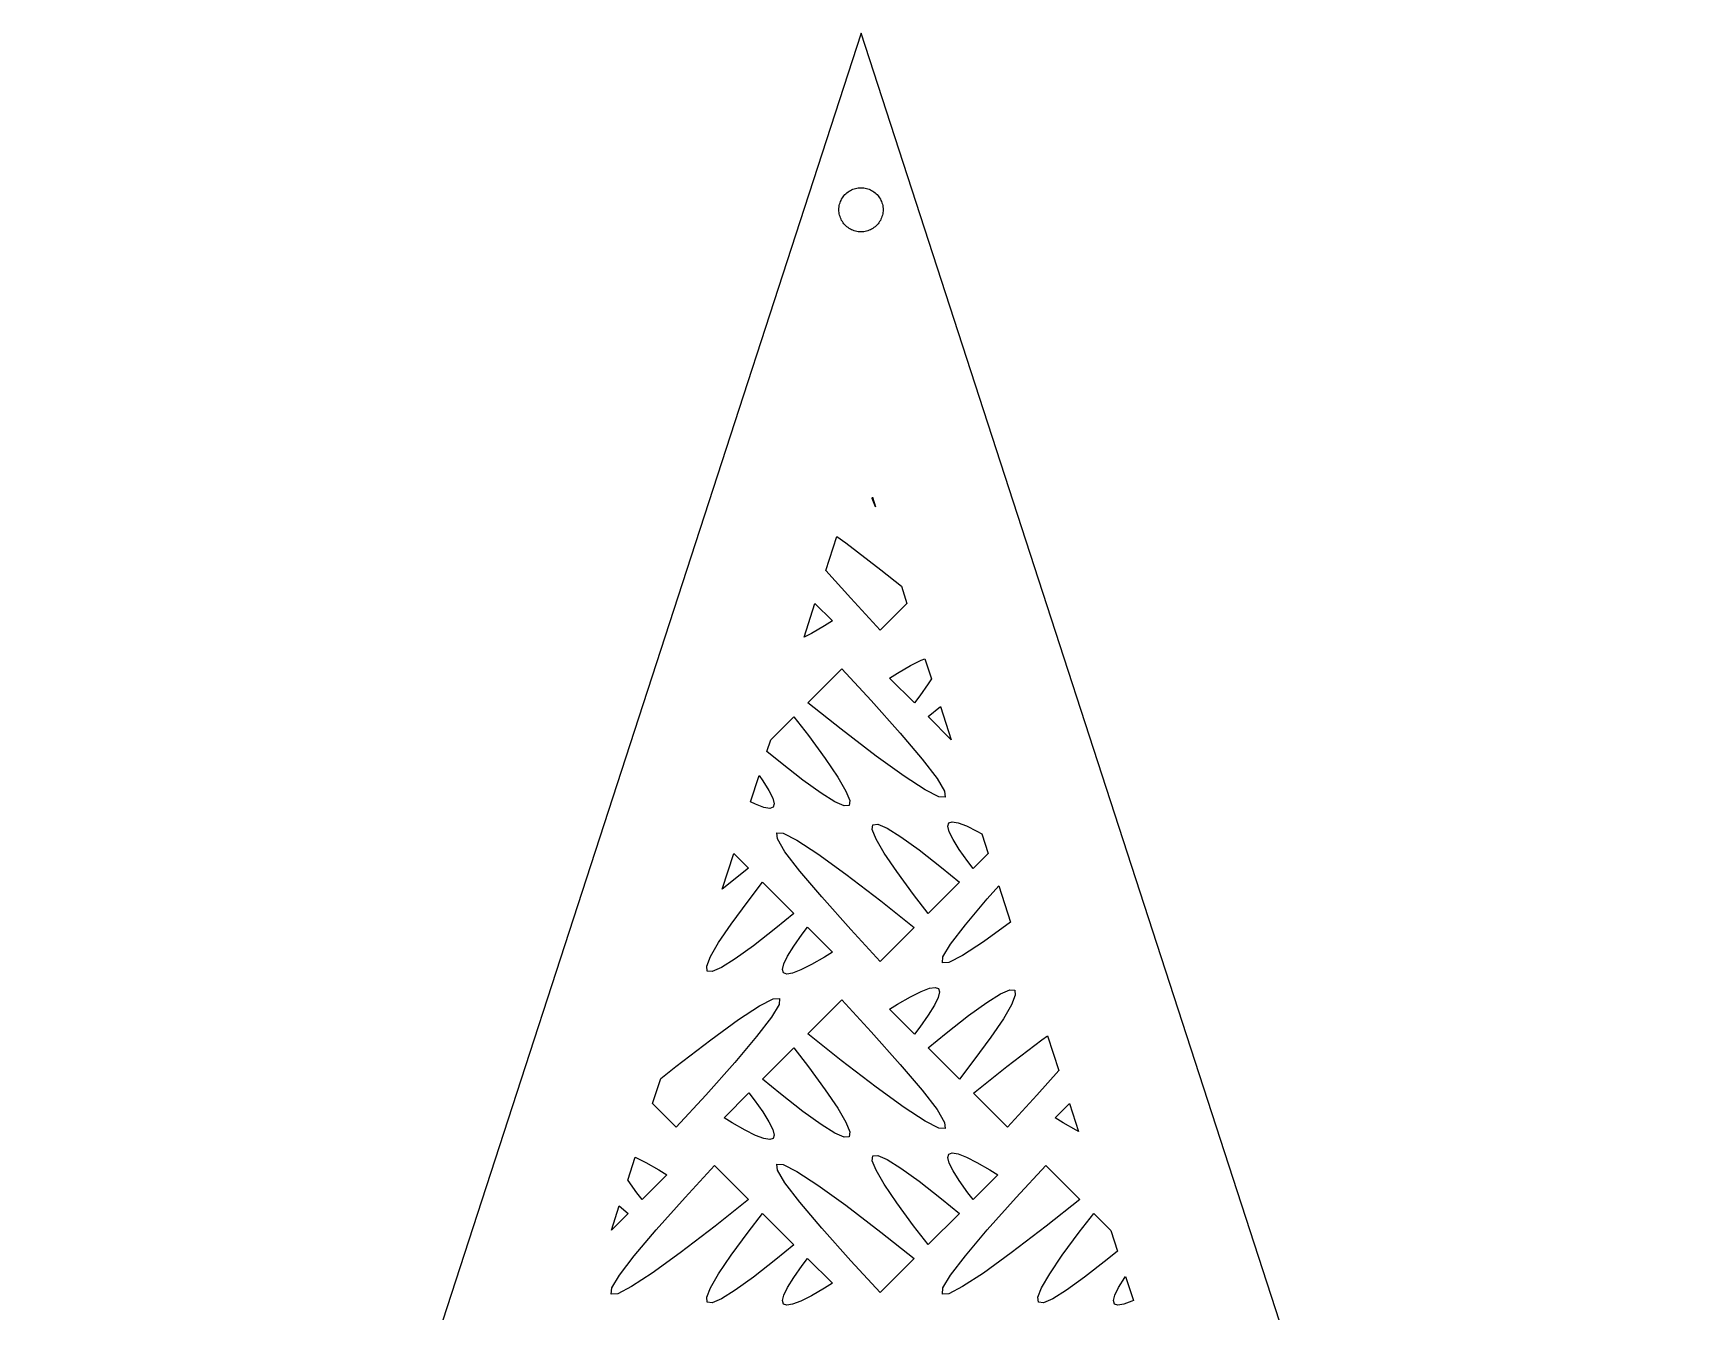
# Model space of a CAD drawing. Header units: metres. Extents: x -75 to 75, y 0 to 231.
# Drawn here: x -75 to 75, y 115 to 230.8 of the extents above; entities that cross this region are included whole.
import ezdxf

# ---------------------------------------------------------------- set-up
doc = ezdxf.new("R2010")
doc.units = ezdxf.units.M

msp = doc.modelspace()

# ---------------------------------------------------------------- linework, layer by layer
for p, q in [((0, 230.826), (-75, 0)), ((75, 0), (0, 230.826)), ((-1.68864, 215.898), (-1.61803, 216.002)), ((-1.61803, 216.002), (-1.54102, 216.101)), ((-1.54102, 216.101), (-1.45793, 216.195)), ((-1.45793, 216.195), (-1.36908, 216.284)), ((-1.36908, 216.284), (-1.27484, 216.367)), ((-1.27484, 216.367), (-1.17557, 216.444)), ((-1.17557, 216.444), (-1.07164, 216.515)), ((-1.07164, 216.515), (-0.9635, 216.579)), ((-0.9635, 216.579), (-0.85155, 216.636)), ((-0.85155, 216.636), (-0.73624, 216.686)), ((-0.73624, 216.686), (-0.61803, 216.728)), ((-0.61803, 216.728), (-0.49738, 216.763)), ((-0.49738, 216.763), (-0.37476, 216.791)), ((-0.37476, 216.791), (-0.25066, 216.81)), ((-0.25066, 216.81), (-0.12558, 216.822)), ((-0.12558, 216.822), (0, 216.826)), ((0, 216.826), (0.12558, 216.822)), ((0.12558, 216.822), (0.25066, 216.81)), ((0.25066, 216.81), (0.37476, 216.791)), ((0.37476, 216.791), (0.49738, 216.763)), ((0.49738, 216.763), (0.61803, 216.728)), ((0.61803, 216.728), (0.73624, 216.686)), ((0.73624, 216.686), (0.85155, 216.636)), ((0.85155, 216.636), (0.9635, 216.579)), ((0.9635, 216.579), (1.07164, 216.515)), ((1.07164, 216.515), (1.17557, 216.444)), ((1.17557, 216.444), (1.27484, 216.367)), ((1.27484, 216.367), (1.36908, 216.284)), ((1.36908, 216.284), (1.45793, 216.195)), ((1.45793, 216.195), (1.54102, 216.101)), ((1.54102, 216.101), (1.61803, 216.002)), ((1.61803, 216.002), (1.68864, 215.898)), ((-2, 214.826), (-1.99605, 214.952)), ((-1.99605, 214.701), (-2, 214.826)), ((-1.99605, 214.952), (-1.98422, 215.077)), ((-1.98422, 214.576), (-1.99605, 214.701)), ((-1.98422, 215.077), (-1.96457, 215.201)), ((-1.96457, 214.451), (-1.98422, 214.576)), ((-1.96457, 215.201), (-1.93716, 215.324)), ((-1.93716, 215.324), (-1.9021, 215.444)), ((-1.9021, 215.444), (-1.85954, 215.562)), ((-1.85954, 215.562), (-1.80965, 215.678)), ((-1.80965, 215.678), (-1.75261, 215.79)), ((-1.75261, 215.79), (-1.68864, 215.898)), ((1.68864, 215.898), (1.75261, 215.79)), ((1.75261, 215.79), (1.80965, 215.678)), ((1.80965, 215.678), (1.85954, 215.562)), ((1.85954, 215.562), (1.9021, 215.444)), ((1.9021, 215.444), (1.93716, 215.324)), ((1.93716, 215.324), (1.96457, 215.201)), ((1.96457, 215.201), (1.98422, 215.077)), ((1.98422, 214.576), (1.96457, 214.451)), ((1.98422, 215.077), (1.99605, 214.952)), ((1.99605, 214.701), (1.98422, 214.576)), ((1.99605, 214.952), (2, 214.826)), ((2, 214.826), (1.99605, 214.701)), ((-1.93716, 214.329), (-1.96457, 214.451)), ((-1.9021, 214.208), (-1.93716, 214.329)), ((-1.85954, 214.09), (-1.9021, 214.208)), ((-1.80965, 213.975), (-1.85954, 214.09)), ((-1.75261, 213.863), (-1.80965, 213.975)), ((-1.68864, 213.755), (-1.75261, 213.863)), ((-1.61803, 213.651), (-1.68864, 213.755)), ((-1.54102, 213.551), (-1.61803, 213.651)), ((-1.45793, 213.457), (-1.54102, 213.551)), ((-1.36908, 213.368), (-1.45793, 213.457)), ((-1.27484, 213.285), (-1.36908, 213.368)), ((-1.17557, 213.208), (-1.27484, 213.285)), ((-1.07164, 213.138), (-1.17557, 213.208)), ((-0.9635, 213.074), (-1.07164, 213.138)), ((-0.85155, 213.017), (-0.9635, 213.074)), ((-0.73624, 212.967), (-0.85155, 213.017)), ((0.85155, 213.017), (0.73624, 212.967)), ((0.9635, 213.074), (0.85155, 213.017)), ((1.07164, 213.138), (0.9635, 213.074)), ((1.17557, 213.208), (1.07164, 213.138)), ((1.27484, 213.285), (1.17557, 213.208)), ((1.36908, 213.368), (1.27484, 213.285)), ((1.45793, 213.457), (1.36908, 213.368)), ((1.54102, 213.551), (1.45793, 213.457)), ((1.61803, 213.651), (1.54102, 213.551)), ((1.68864, 213.755), (1.61803, 213.651)), ((1.75261, 213.863), (1.68864, 213.755)), ((1.80965, 213.975), (1.75261, 213.863)), ((1.85954, 214.09), (1.80965, 213.975)), ((1.9021, 214.208), (1.85954, 214.09)), ((1.93716, 214.329), (1.9021, 214.208)), ((1.96457, 214.451), (1.93716, 214.329)), ((-0.61803, 212.924), (-0.73624, 212.967)), ((-0.49738, 212.889), (-0.61803, 212.924)), ((-0.37476, 212.862), (-0.49738, 212.889)), ((-0.25066, 212.842), (-0.37476, 212.862)), ((-0.12558, 212.83), (-0.25066, 212.842)), ((0, 212.826), (-0.12558, 212.83)), ((0.12558, 212.83), (0, 212.826)), ((0.25066, 212.842), (0.12558, 212.83)), ((0.37476, 212.862), (0.25066, 212.842)), ((0.49738, 212.889), (0.37476, 212.862)), ((0.61803, 212.924), (0.49738, 212.889)), ((0.73624, 212.967), (0.61803, 212.924)), ((1.01944, 188.682), (1.03473, 188.809)), ((1.32678, 187.91), (1.01944, 188.682)), ((1.03473, 188.809), (1.32678, 187.91)), ((-3.19321, 182.166), (-2.19496, 185.238)), ((-2.19496, 185.238), (-1.38565, 184.652)), ((-1.38565, 184.652), (1.78711, 182.225)), ((-0.9343, 179.633), (-3.19321, 182.166)), ((1.78711, 182.225), (3.65446, 180.746)), ((3.65446, 180.746), (4.16641, 179.171)), ((-5.15535, 176.127), (-4.16844, 179.164)), ((-4.16844, 179.164), (-2.59186, 177.588)), ((1.73676, 176.741), (-0.9343, 179.633)), ((4.16641, 179.171), (1.73676, 176.741)), ((-3.31375, 177.136), (-4.49387, 176.458)), ((-2.59186, 177.588), (-3.31375, 177.136)), ((-4.49387, 176.458), (-5.15535, 176.127)), ((4.49387, 173.542), (5.45609, 174.024)), ((5.45609, 174.024), (5.79649, 174.154)), ((5.79649, 174.154), (6.38496, 172.343)), ((-4.81934, 170.177), (-1.73676, 173.259)), ((-1.73676, 173.259), (0.9343, 170.367)), ((2.59186, 172.412), (3.31375, 172.864)), ((3.31375, 172.864), (4.49387, 173.542)), ((4.83902, 170.165), (2.59186, 172.412)), ((6.09924, 171.885), (5.32242, 170.792)), ((6.38496, 172.343), (6.09924, 171.885)), ((-1.78711, 167.775), (-4.81934, 170.177)), ((0.9343, 170.367), (3.56277, 167.42)), ((5.32242, 170.792), (4.83902, 170.165)), ((6.08276, 168.921), (7.19864, 169.838)), ((7.19864, 169.838), (8.17705, 166.827)), ((-8.18102, 166.815), (-6.08597, 168.91)), ((-6.08597, 168.91), (-4.76944, 167.209)), ((8.17705, 166.827), (6.08276, 168.921)), ((-8.52513, 165.756), (-8.18102, 166.815)), ((-4.76944, 167.209), (-3.23639, 165.122)), ((1.38565, 165.348), (-1.78711, 167.775)), ((3.56277, 167.42), (5.54672, 165.071)), ((-7.29675, 164.747), (-8.52513, 165.756)), ((-3.23639, 165.122), (-2.09976, 163.445)), ((3.91479, 163.517), (1.38565, 165.348)), ((5.54672, 165.071), (6.88614, 163.318)), ((-10.0034, 161.206), (-9.23177, 163.581)), ((-9.23177, 163.581), (-8.9003, 163.115)), ((-5.25742, 163.154), (-7.29675, 164.747)), ((5.79941, 162.284), (3.91479, 163.517)), ((-8.9003, 163.115), (-8.34091, 162.218)), ((-8.34091, 162.218), (-7.9985, 161.518)), ((-3.61542, 161.969), (-5.25742, 163.154)), ((-2.09976, 163.445), (-1.36093, 162.176)), ((-1.36093, 162.176), (-1.01944, 161.318)), ((7.03812, 161.649), (5.79941, 162.284)), ((6.88614, 163.318), (7.57919, 162.164)), ((7.57919, 162.164), (7.62863, 161.61)), ((-9.54437, 160.976), (-10.0034, 161.206)), ((-8.80005, 160.692), (-9.54437, 160.976)), ((-8.27408, 160.604), (-8.80005, 160.692)), ((-7.966, 160.713), (-8.27408, 160.604)), ((-7.9985, 161.518), (-7.87399, 161.017)), ((-7.87399, 161.017), (-7.966, 160.713)), ((-2.36938, 161.194), (-3.61542, 161.969)), ((-1.52206, 160.828), (-2.36938, 161.194)), ((-1.07346, 160.87), (-1.52206, 160.828)), ((-1.01944, 161.318), (-1.07346, 160.87)), ((7.62863, 161.61), (7.03812, 161.649)), ((1.01944, 158.682), (1.07346, 159.13)), ((1.07346, 159.13), (1.52206, 159.172)), ((1.52206, 159.172), (2.36938, 158.806)), ((7.87399, 158.983), (7.966, 159.287)), ((7.966, 159.287), (8.27408, 159.396)), ((8.27408, 159.396), (8.80005, 159.308)), ((8.80005, 159.308), (9.54437, 159.024)), ((9.54437, 159.024), (10.5061, 158.542)), ((-7.57919, 157.836), (-7.62863, 158.39)), ((-7.62863, 158.39), (-7.03812, 158.351)), ((-6.88614, 156.682), (-7.57919, 157.836)), ((-7.03812, 158.351), (-5.79941, 157.716)), ((-5.79941, 157.716), (-3.91479, 156.483)), ((1.36093, 157.824), (1.01944, 158.682)), ((2.09976, 156.555), (1.36093, 157.824)), ((2.36938, 158.806), (3.61542, 158.031)), ((3.61542, 158.031), (5.25742, 156.846)), ((7.9985, 158.482), (7.87399, 158.983)), ((8.34091, 157.782), (7.9985, 158.482)), ((8.9003, 156.885), (8.34091, 157.782)), ((10.5061, 158.542), (10.9523, 158.286)), ((10.9523, 158.286), (11.5235, 156.528)), ((-12.5801, 153.276), (-11.5256, 156.521)), ((-11.5256, 156.521), (-10.1807, 155.177)), ((-5.54672, 154.929), (-6.88614, 156.682)), ((-3.91479, 156.483), (-1.38565, 154.652)), ((3.23639, 154.878), (2.09976, 156.555)), ((5.25742, 156.846), (7.29675, 155.253)), ((9.67758, 155.792), (8.9003, 156.885)), ((11.5235, 156.528), (10.161, 155.165)), ((-10.1807, 155.177), (-12.5801, 153.276)), ((-3.56277, 152.58), (-5.54672, 154.929)), ((-1.38565, 154.652), (1.78711, 152.225)), ((4.76944, 152.791), (3.23639, 154.878)), ((7.29675, 155.253), (8.91769, 153.922)), ((10.161, 155.165), (9.67758, 155.792)), ((-10.2306, 152.209), (-8.91449, 153.91)), ((-8.91449, 153.91), (-6.08276, 151.079)), ((8.91769, 153.922), (6.08597, 151.09)), ((11.4372, 152.42), (12.4788, 153.588)), ((12.4788, 153.588), (13.5473, 150.299)), ((-11.7636, 150.122), (-10.2306, 152.209)), ((-0.9343, 149.633), (-3.56277, 152.58)), ((1.78711, 152.225), (4.81934, 149.823)), ((6.08597, 151.09), (4.76944, 152.791)), ((9.45328, 150.071), (11.4372, 152.42)), ((-12.9002, 148.445), (-11.7636, 150.122)), ((-6.08276, 151.079), (-7.70325, 149.747)), ((8.11432, 148.318), (9.45328, 150.071)), ((13.5473, 150.299), (11.0847, 148.517)), ((-7.70325, 149.747), (-9.74258, 148.154)), ((-6.0997, 148.115), (-5.32242, 149.208)), ((-5.32242, 149.208), (-4.83902, 149.835)), ((-4.83902, 149.835), (-2.59186, 147.588)), ((1.73676, 146.741), (-0.9343, 149.633)), ((4.81934, 149.823), (1.73676, 146.741)), ((11.0847, 148.517), (9.20059, 147.284)), ((-13.9806, 146.318), (-13.6386, 147.177)), ((-13.6386, 147.177), (-12.9002, 148.445)), ((-9.74258, 148.154), (-11.385, 146.969)), ((-7.0015, 146.518), (-6.65909, 147.218)), ((-6.65909, 147.218), (-6.0997, 148.115)), ((-3.31375, 147.136), (-4.49387, 146.458)), ((-2.59186, 147.588), (-3.31375, 147.136)), ((7.37137, 146.61), (7.42081, 147.164)), ((7.42081, 147.164), (8.11432, 148.318)), ((9.20059, 147.284), (7.96188, 146.649)), ((-13.9265, 145.87), (-13.9806, 146.318)), ((-13.4779, 145.828), (-13.9265, 145.87)), ((-12.6306, 146.194), (-13.4779, 145.828)), ((-11.385, 146.969), (-12.6306, 146.194)), ((-7.12601, 146.017), (-7.0015, 146.518)), ((-7.034, 145.713), (-7.12601, 146.017)), ((-6.72592, 145.604), (-7.034, 145.713)), ((-6.19995, 145.692), (-6.72592, 145.604)), ((-5.45609, 145.976), (-6.19995, 145.692)), ((-4.49387, 146.458), (-5.45609, 145.976)), ((7.96188, 146.649), (7.37137, 146.61)), ((4.49387, 143.542), (5.45609, 144.024)), ((5.45609, 144.024), (6.19995, 144.308)), ((6.19995, 144.308), (6.72592, 144.396)), ((6.72592, 144.396), (7.034, 144.287)), ((7.034, 144.287), (7.12601, 143.983)), ((12.6306, 143.806), (13.4779, 144.172)), ((13.4779, 144.172), (13.9265, 144.13)), ((13.9265, 144.13), (13.9806, 143.682)), ((-11.0847, 141.483), (-9.20059, 142.716)), ((-9.20059, 142.716), (-7.96188, 143.351)), ((-7.42081, 142.836), (-8.11432, 141.682)), ((-7.96188, 143.351), (-7.37137, 143.39)), ((-7.37137, 143.39), (-7.42081, 142.836)), ((-4.81934, 140.177), (-1.73676, 143.259)), ((-1.73676, 143.259), (0.9343, 140.367)), ((2.59186, 142.412), (3.31375, 142.864)), ((3.31375, 142.864), (4.49387, 143.542)), ((6.65909, 142.782), (6.09924, 141.885)), ((7.0015, 143.481), (6.65909, 142.782)), ((7.12601, 143.983), (7.0015, 143.481)), ((9.74258, 141.846), (11.385, 143.031)), ((11.385, 143.031), (12.6306, 143.806)), ((13.6386, 142.823), (12.8998, 141.554)), ((13.9806, 143.682), (13.6386, 142.823)), ((-13.6139, 139.653), (-11.0847, 141.483)), ((-8.11432, 141.682), (-9.45374, 139.929)), ((4.83902, 140.165), (2.59186, 142.412)), ((6.09924, 141.885), (5.32242, 140.792)), ((7.70325, 140.253), (9.74258, 141.846)), ((12.8998, 141.554), (11.7636, 139.878)), ((-16.7871, 137.225), (-13.6139, 139.653)), ((-9.45374, 139.929), (-11.4372, 137.58)), ((-1.78711, 137.775), (-4.81934, 140.177)), ((0.9343, 140.367), (3.56277, 137.42)), ((5.32242, 140.792), (4.83902, 140.165)), ((6.08276, 138.921), (7.70325, 140.253)), ((11.7636, 139.878), (10.2306, 137.791)), ((13.2129, 137.225), (16.3861, 139.653)), ((16.3861, 139.653), (16.8884, 140.016)), ((16.8884, 140.016), (17.9157, 136.855)), ((-8.91769, 136.078), (-6.08597, 138.91)), ((-6.08597, 138.91), (-4.76944, 137.209)), ((8.91449, 136.09), (6.08276, 138.921)), ((-18.1446, 136.15), (-16.7871, 137.225)), ((-11.4372, 137.58), (-14.0657, 134.633)), ((-4.76944, 137.209), (-3.23639, 135.122)), ((1.38565, 135.348), (-1.78711, 137.775)), ((3.56277, 137.42), (5.54672, 135.071)), ((10.2306, 137.791), (8.91449, 136.09)), ((10.1807, 134.823), (13.2129, 137.225)), ((17.9157, 136.855), (15.9343, 134.633)), ((-18.8806, 133.885), (-18.1446, 136.15)), ((-7.29675, 134.747), (-8.91769, 136.078)), ((-3.23639, 135.122), (-2.09976, 133.445)), ((3.91479, 133.517), (1.38565, 135.348)), ((5.54672, 135.071), (6.88614, 133.318)), ((-16.7368, 131.741), (-18.8806, 133.885)), ((-14.0657, 134.633), (-16.7368, 131.741)), ((-12.4081, 132.588), (-10.161, 134.835)), ((-10.161, 134.835), (-9.67758, 134.208)), ((-9.67758, 134.208), (-8.9003, 133.115)), ((-5.25742, 133.154), (-7.29675, 134.747)), ((5.79941, 132.284), (3.91479, 133.517)), ((13.2632, 131.741), (10.1807, 134.823)), ((15.9343, 134.633), (13.2632, 131.741)), ((17.5919, 132.588), (18.8827, 133.879)), ((18.8827, 133.879), (19.7032, 131.353)), ((-11.6862, 132.136), (-12.4081, 132.588)), ((-10.5061, 131.458), (-11.6862, 132.136)), ((-8.9003, 133.115), (-8.34091, 132.218)), ((-8.34091, 132.218), (-7.9985, 131.518)), ((-3.61542, 131.969), (-5.25742, 133.154)), ((-2.09976, 133.445), (-1.36093, 132.176)), ((-1.36093, 132.176), (-1.01944, 131.318)), ((7.03812, 131.649), (5.79941, 132.284)), ((6.88614, 133.318), (7.57919, 132.164)), ((7.57919, 132.164), (7.62863, 131.61)), ((18.3138, 132.136), (17.5919, 132.588)), ((19.4939, 131.458), (18.3138, 132.136)), ((-9.54437, 130.976), (-10.5061, 131.458)), ((-8.80005, 130.692), (-9.54437, 130.976)), ((-8.27408, 130.604), (-8.80005, 130.692)), ((-7.966, 130.713), (-8.27408, 130.604)), ((-7.9985, 131.518), (-7.87399, 131.017)), ((-7.87399, 131.017), (-7.966, 130.713)), ((-2.36938, 131.194), (-3.61542, 131.969)), ((-1.52206, 130.828), (-2.36938, 131.194)), ((-1.07346, 130.87), (-1.52206, 130.828)), ((-1.01944, 131.318), (-1.07346, 130.87)), ((7.62863, 131.61), (7.03812, 131.649)), ((19.7032, 131.353), (19.4939, 131.458)), ((-21.136, 126.944), (-20.4597, 129.025)), ((-20.4597, 129.025), (-20.4556, 129.024)), ((-20.4556, 129.024), (-19.4939, 128.542)), ((1.01944, 128.682), (1.07346, 129.13)), ((1.07346, 129.13), (1.52206, 129.172)), ((1.52206, 129.172), (2.36938, 128.806)), ((7.87399, 128.983), (7.966, 129.287)), ((7.966, 129.287), (8.27408, 129.396)), ((8.27408, 129.396), (8.80005, 129.308)), ((8.80005, 129.308), (9.54437, 129.024)), ((9.54437, 129.024), (10.5061, 128.542)), ((-19.4939, 128.542), (-18.3138, 127.864)), ((-18.3138, 127.864), (-17.5919, 127.412)), ((-15.9343, 125.367), (-13.2632, 128.259)), ((-13.2632, 128.259), (-10.1807, 125.177)), ((-7.57919, 127.836), (-7.62863, 128.39)), ((-7.62863, 128.39), (-7.03812, 128.351)), ((-6.88614, 126.682), (-7.57919, 127.836)), ((-7.03812, 128.351), (-5.79941, 127.716)), ((-5.79941, 127.716), (-3.91479, 126.483)), ((1.36093, 127.824), (1.01944, 128.682)), ((2.09976, 126.555), (1.36093, 127.824)), ((2.36938, 128.806), (3.61542, 128.031)), ((3.61542, 128.031), (5.25742, 126.846)), ((7.9985, 128.482), (7.87399, 128.983)), ((8.34091, 127.782), (7.9985, 128.482)), ((8.9003, 126.885), (8.34091, 127.782)), ((10.5061, 128.542), (11.6862, 127.864)), ((11.6862, 127.864), (12.4081, 127.412)), ((14.0657, 125.367), (16.7368, 128.259)), ((16.7368, 128.259), (19.8193, 125.177)), ((-21.0997, 126.885), (-21.136, 126.944)), ((-20.3224, 125.792), (-21.0997, 126.885)), ((-17.5919, 127.412), (-19.839, 125.165)), ((-5.54672, 124.929), (-6.88614, 126.682)), ((-3.91479, 126.483), (-1.38565, 124.652)), ((3.23639, 124.878), (2.09976, 126.555)), ((5.25742, 126.846), (7.29675, 125.253)), ((9.67758, 125.792), (8.9003, 126.885)), ((12.4081, 127.412), (10.161, 125.165)), ((-22.6162, 122.388), (-21.8997, 124.593)), ((-21.8997, 124.593), (-21.0823, 123.922)), ((-19.839, 125.165), (-20.3224, 125.792)), ((-18.5628, 122.42), (-15.9343, 125.367)), ((-10.1807, 125.177), (-13.2129, 122.775)), ((-3.56277, 122.58), (-5.54672, 124.929)), ((-1.38565, 124.652), (1.78711, 122.225)), ((4.76944, 122.791), (3.23639, 124.878)), ((7.29675, 125.253), (8.91769, 123.922)), ((10.161, 125.165), (9.67758, 125.792)), ((11.4372, 122.42), (14.0657, 125.367)), ((19.8193, 125.177), (16.7871, 122.775)), ((-21.0823, 123.922), (-22.6162, 122.388)), ((-10.2306, 122.209), (-8.91449, 123.91)), ((-8.91449, 123.91), (-6.08276, 121.079)), ((8.91769, 123.922), (6.08597, 121.09)), ((19.7694, 122.209), (21.0855, 123.91)), ((21.0855, 123.91), (22.6202, 122.376)), ((-20.5467, 120.071), (-18.5628, 122.42)), ((-13.2129, 122.775), (-16.3861, 120.347)), ((-11.7636, 120.122), (-10.2306, 122.209)), ((-0.9343, 119.633), (-3.56277, 122.58)), ((1.78711, 122.225), (4.81934, 119.823)), ((6.08597, 121.09), (4.76944, 122.791)), ((9.45328, 120.071), (11.4372, 122.42)), ((16.7871, 122.775), (13.6139, 120.347)), ((18.2364, 120.122), (19.7694, 122.209)), ((22.6202, 122.376), (23.2261, 120.511)), ((-21.8857, 118.318), (-20.5467, 120.071)), ((-16.3861, 120.347), (-18.9153, 118.517)), ((-12.9002, 118.445), (-11.7636, 120.122)), ((-6.08276, 121.079), (-7.70325, 119.747)), ((8.11432, 118.318), (9.45328, 120.071)), ((13.6139, 120.347), (11.0847, 118.517)), ((17.0998, 118.445), (18.2364, 120.122)), ((23.2261, 120.511), (22.2968, 119.747)), ((-18.9153, 118.517), (-20.7994, 117.284)), ((-7.70325, 119.747), (-9.74258, 118.154)), ((-6.0997, 118.115), (-5.32242, 119.208)), ((-5.32242, 119.208), (-4.83902, 119.835)), ((-4.83902, 119.835), (-2.59186, 117.588)), ((1.73676, 116.741), (-0.9343, 119.633)), ((4.81934, 119.823), (1.73676, 116.741)), ((11.0847, 118.517), (9.20059, 117.284)), ((22.2968, 119.747), (20.2574, 118.154)), ((-22.6286, 116.61), (-22.5792, 117.164)), ((-22.5792, 117.164), (-21.8857, 118.318)), ((-20.7994, 117.284), (-22.0381, 116.649)), ((-13.9806, 116.318), (-13.6386, 117.177)), ((-13.6386, 117.177), (-12.9002, 118.445)), ((-9.74258, 118.154), (-11.385, 116.969)), ((-7.0015, 116.518), (-6.65909, 117.218)), ((-6.65909, 117.218), (-6.0997, 118.115)), ((-3.31375, 117.136), (-4.49387, 116.458)), ((-2.59186, 117.588), (-3.31375, 117.136)), ((7.37137, 116.61), (7.42081, 117.164)), ((7.42081, 117.164), (8.11432, 118.318)), ((9.20059, 117.284), (7.96188, 116.649)), ((16.0194, 116.318), (16.3614, 117.177)), ((16.3614, 117.177), (17.0998, 118.445)), ((20.2574, 118.154), (18.615, 116.969)), ((22.9985, 116.518), (23.3409, 117.218)), ((23.3409, 117.218), (23.9003, 118.115)), ((23.9003, 118.115), (23.9719, 118.215)), ((23.9719, 118.215), (24.6777, 116.043)), ((-22.0381, 116.649), (-22.6286, 116.61)), ((-13.9265, 115.87), (-13.9806, 116.318)), ((-13.4779, 115.828), (-13.9265, 115.87)), ((-12.6306, 116.194), (-13.4779, 115.828)), ((-11.385, 116.969), (-12.6306, 116.194)), ((-7.12601, 116.017), (-7.0015, 116.518)), ((-7.034, 115.713), (-7.12601, 116.017)), ((-6.72592, 115.604), (-7.034, 115.713)), ((-6.19995, 115.692), (-6.72592, 115.604)), ((-5.45609, 115.976), (-6.19995, 115.692)), ((-4.49387, 116.458), (-5.45609, 115.976)), ((7.96188, 116.649), (7.37137, 116.61)), ((16.0735, 115.87), (16.0194, 116.318)), ((16.5221, 115.828), (16.0735, 115.87)), ((17.3694, 116.194), (16.5221, 115.828)), ((18.615, 116.969), (17.3694, 116.194)), ((22.874, 116.017), (22.9985, 116.518)), ((22.966, 115.713), (22.874, 116.017)), ((23.2741, 115.604), (22.966, 115.713)), ((23.8, 115.692), (23.2741, 115.604)), ((24.5439, 115.976), (23.8, 115.692)), ((24.6777, 116.043), (24.5439, 115.976))]:
    msp.add_line(p, q)

doc.saveas('drawing.dxf')
